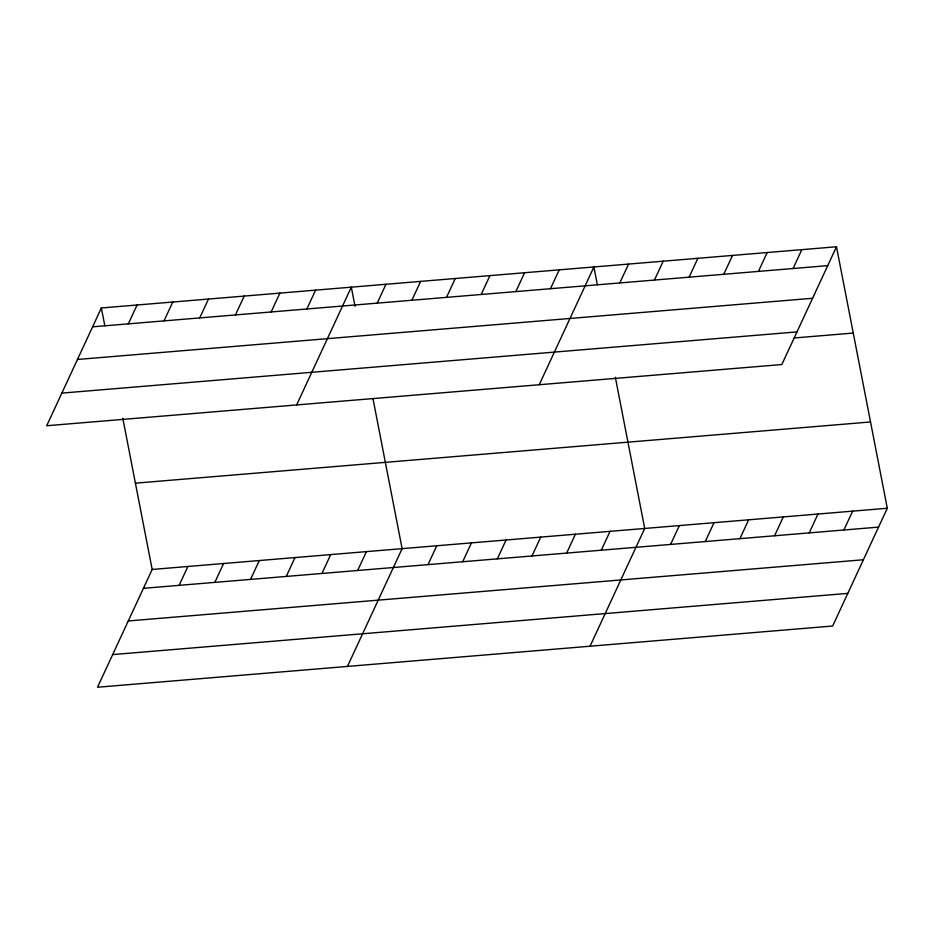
<?xml version="1.0" encoding="UTF-8"?>
<svg xmlns="http://www.w3.org/2000/svg" width="934" height="934" viewBox="0 0 934 934"><rect width="100%" height="100%" fill="white"/><g stroke="black" fill="none" stroke-linecap="round" stroke-linejoin="round"><path stroke-width="1.4" d="M101.362 307.975L46.7 425.741L781.828 364.54L836.49 246.763L101.362 307.975L104.83 325.779M128.32 323.864L137.076 304.998M164.022 320.887L172.778 302.032M199.736 317.91L208.48 299.055M235.438 314.945L244.194 296.078M271.14 311.968L279.896 293.113M122.798 418.257L152.172 569.46L97.51 687.237L832.638 626.025L887.3 508.259L836.49 246.763M306.854 309.002L315.599 290.135M179.13 585.349L187.886 566.483M296.638 404.936L351.312 287.158L355.037 306.34M214.832 582.372L223.588 563.517M377.208 303.141L385.964 284.275M250.534 579.407L259.29 560.54M411.871 300.258L420.627 281.391M286.248 576.43L295.004 557.575M446.522 297.362L455.278 278.507M321.95 573.453L330.706 554.598M481.173 294.479L489.93 275.623M357.652 570.487L366.408 551.62M515.837 291.595L524.593 272.74M347.448 666.421L402.122 548.655L373.016 398.853M550.488 288.711L559.244 269.856M428.017 564.626L436.773 545.76M539.233 384.738L593.896 266.961L597.363 284.777M462.68 561.743L471.425 542.876M619.802 282.944L628.559 264.077M497.332 558.859L506.088 539.992M654.454 280.06L663.21 261.193M531.983 555.975L540.739 537.108M689.117 277.164L697.873 258.309M566.646 553.08L575.402 534.225M723.768 274.281L732.525 255.426M601.298 550.196L610.054 531.341M758.431 271.397L767.176 252.542M590.043 646.223L644.705 528.457L615.331 377.243M793.083 268.513L801.839 249.658M670.612 544.429L679.368 525.562M705.263 541.545L714.02 522.678M739.926 538.661L748.671 519.794M774.578 535.777L783.334 516.911M809.229 532.882L817.986 514.027M843.892 529.998L852.649 511.143M92.618 326.83L827.734 265.63M77.464 359.473L812.592 298.273M61.854 393.109L796.971 331.897M794.052 337.991L853.256 333.064M135.407 483.17L870.535 421.97M152.172 569.46L887.3 508.259M143.416 588.327L878.544 527.115M128.273 620.958L863.39 559.758M112.664 654.594L847.78 593.382"/></g></svg>
